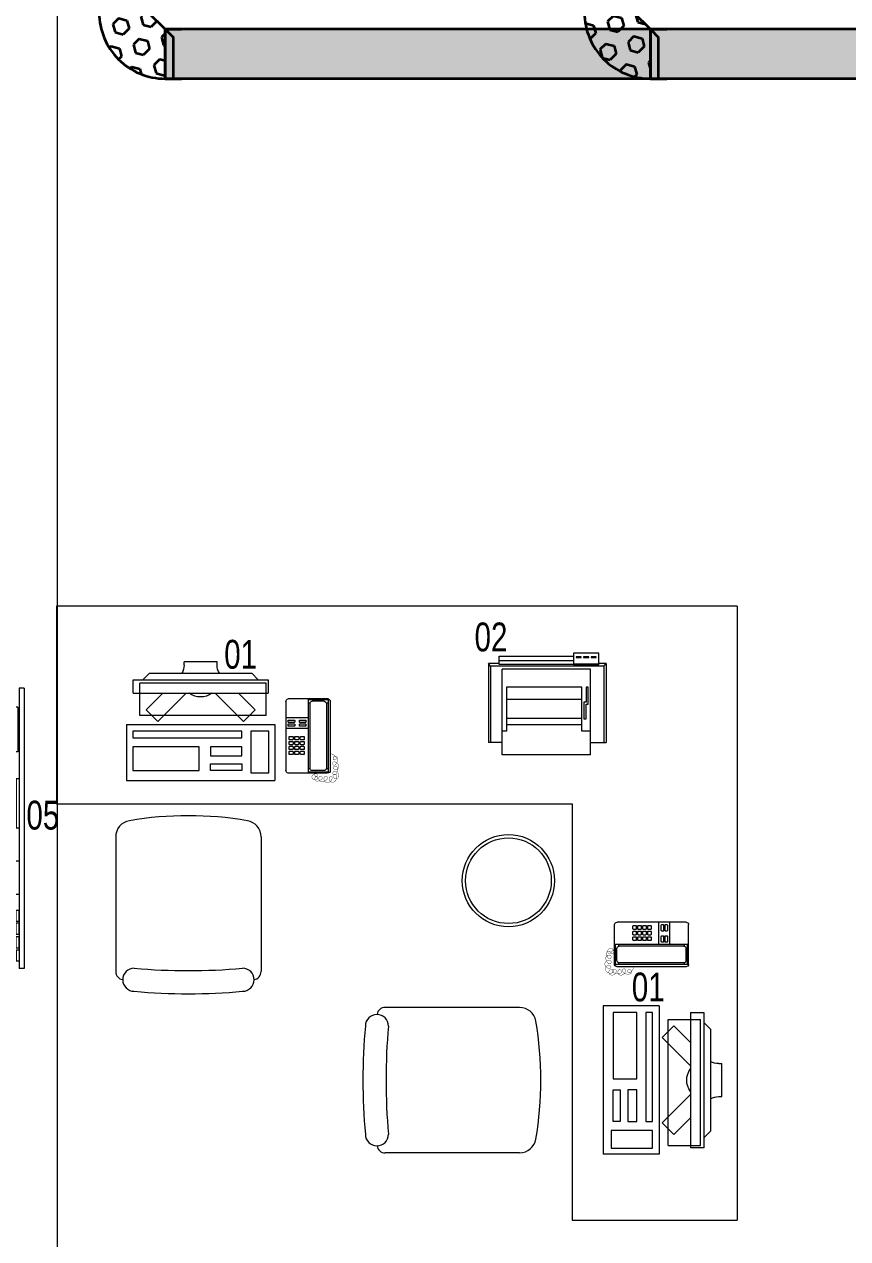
# Model space of a CAD drawing. Header units: inches. Extents: x -501855 to 57169, y -29325 to 19878.
# Drawn here: x 35950 to 38448, y -10666 to -6982 of the extents above; entities that cross this region are included whole.
import ezdxf

# ---------------------------------------------------------------- set-up
doc = ezdxf.new("R2010")
doc.units = ezdxf.units.IN
doc.header["$LTSCALE"] = 25
doc.header["$MEASUREMENT"] = 0
doc.linetypes.add('DASHDOT', pattern=[25.4, 12.7, -6.35, 0, -6.35])
doc.layers.get('0').update_dxf_attribs({"color": 8})
for name, color, linetype, lineweight in [('00-Ground Floor$0$72_EGR_EQP_TAG', 142, 'Continuous', 5), ('00-Ground Floor$0$LOADING', 253, 'Continuous', 5), ('00-Ground Floor$0$Walls', 251, 'Continuous', 5), ('E-CABL-TRAY', 10, 'Continuous', 35), ('E-LITE-CLNG-CNDT', 6, 'DASHDOT', 35), ('T-CABL-TRAY', 60, 'Continuous', 35)]:
    doc.layers.add(name, color=color, linetype=linetype, lineweight=lineweight)
doc.styles.add('00-Ground Floor$0$X3G_ENTITY_257CFD', font='swisscl.ttf', dxfattribs={"height": 200})

# ---------------------------------------------------------------- blocks, each defined once
blk = doc.blocks.new('00-Ground Floor$0$GF21021-P')
for p, q in [((-0.2207, 0.4756), (-0.2207, 0.0675)), ((0.2205, 0.4756), (0.2205, 0.0675))]:
    blk.add_line(p, q)
for centre, radius, start, end in [((-0.1707, 0.4756), 0.05, 99.6329, 180), ((-0.0001, -0.5295), 1.0695, 80.3671, 99.6329), ((0.1705, 0.4756), 0.05, 0, 80.3671), ((-0.1643, 0.0425), 0.0351, 90, 270), ((0, 1.8467), 1.7767, 264.6946, 275.3053), ((0.1641, 0.0425), 0.0351, 270, 90), ((-0.1957, 0.0675), 0.025, 180, 261.4721), ((0.1955, 0.0675), 0.025, 278.5279, 0), ((0, 1.8314), 1.8314, 264.8532, 275.147)]:
    blk.add_arc(centre, radius, start, end)
blk = doc.blocks.new('00-Ground Floor$0$DM20079-P')
at = {"color": 0}
for p, q in [((-0.0616, 0.225), (0.0594, 0.225)), ((-0.0616, 0.225), (-0.0616, 0)), ((-0.0616, 0.222), (-0.0016, 0.222)), ((-0.0016, 0.225), (-0.0016, 0)), ((-0.0686, 0.217), (-0.0686, 0.008)), ((-0.0616, 0.212), (-0.0565, 0.212)), ((-0.0566, 0.2105), (-0.0566, 0.0145)), ((-0.0496, 0.2175), (-0.0136, 0.2175)), ((-0.0068, 0.212), (-0.0016, 0.212)), ((-0.0066, 0.2105), (-0.0066, 0.0145)), ((0.0664, 0.217), (0.0664, 0.008)), ((-0.0016, 0.1675), (0.0664, 0.1675)), ((-0.0016, 0.135), (0.0664, 0.135)), ((-0.0616, 0.013), (-0.0565, 0.013)), ((-0.0616, 0.003), (-0.0016, 0.003)), ((-0.0594, 0), (0.0594, 0)), ((-0.0496, 0.0075), (-0.0136, 0.0075)), ((-0.0068, 0.013), (-0.0016, 0.013))]:
    blk.add_line(p, q, dxfattribs=at)
for points in [[(0.0074, 0.1605, 0.414214), (0.0054, 0.1585), (0.0054, 0.1555, 0.414214), (0.0074, 0.1535), (0.0234, 0.1535, 0.414214), (0.0254, 0.1555), (0.0254, 0.1585, 0.414214), (0.0234, 0.1605)], [(0.0234, 0.142, 0.414214), (0.0254, 0.144), (0.0254, 0.147, 0.414214), (0.0234, 0.149), (0.0074, 0.149, 0.414214), (0.0054, 0.147), (0.0054, 0.144, 0.414214), (0.0074, 0.142)], [(0.0574, 0.1535, 0.414214), (0.0594, 0.1555), (0.0594, 0.1585, 0.414214), (0.0574, 0.1605), (0.0414, 0.1605, 0.414214), (0.0394, 0.1585), (0.0394, 0.1555, 0.414214), (0.0414, 0.1535)], [(0.0574, 0.142, 0.414214), (0.0594, 0.144), (0.0594, 0.147, 0.414214), (0.0574, 0.149), (0.0414, 0.149, 0.414214), (0.0394, 0.147), (0.0394, 0.144, 0.414214), (0.0414, 0.142)], [(0.0104, 0.103, 0.414214), (0.0124, 0.101), (0.0204, 0.101, 0.414214), (0.0224, 0.103), (0.0224, 0.109, 0.414214), (0.0204, 0.111), (0.0124, 0.111, 0.414214), (0.0104, 0.109)], [(0.0274, 0.103, 0.414214), (0.0294, 0.101), (0.0374, 0.101, 0.414214), (0.0394, 0.103), (0.0394, 0.109, 0.414214), (0.0374, 0.111), (0.0294, 0.111, 0.414214), (0.0274, 0.109)], [(0.0444, 0.103, 0.414214), (0.0464, 0.101), (0.0544, 0.101, 0.414214), (0.0564, 0.103), (0.0564, 0.109, 0.414214), (0.0544, 0.111), (0.0464, 0.111, 0.414214), (0.0444, 0.109)], [(0.0104, 0.088, 0.414214), (0.0124, 0.086), (0.0204, 0.086, 0.414214), (0.0224, 0.088), (0.0224, 0.094, 0.414214), (0.0204, 0.096), (0.0124, 0.096, 0.414214), (0.0104, 0.094)], [(0.0104, 0.073, 0.414214), (0.0124, 0.071), (0.0204, 0.071, 0.414214), (0.0224, 0.073), (0.0224, 0.079, 0.414214), (0.0204, 0.081), (0.0124, 0.081, 0.414214), (0.0104, 0.079)], [(0.0274, 0.088, 0.414214), (0.0294, 0.086), (0.0374, 0.086, 0.414214), (0.0394, 0.088), (0.0394, 0.094, 0.414214), (0.0374, 0.096), (0.0294, 0.096, 0.414214), (0.0274, 0.094)], [(0.0274, 0.073, 0.414214), (0.0294, 0.071), (0.0374, 0.071, 0.414214), (0.0394, 0.073), (0.0394, 0.079, 0.414214), (0.0374, 0.081), (0.0294, 0.081, 0.414214), (0.0274, 0.079)], [(0.0444, 0.088, 0.414214), (0.0464, 0.086), (0.0544, 0.086, 0.414214), (0.0564, 0.088), (0.0564, 0.094, 0.414214), (0.0544, 0.096), (0.0464, 0.096, 0.414214), (0.0444, 0.094)], [(0.0444, 0.073, 0.414214), (0.0464, 0.071), (0.0544, 0.071, 0.414214), (0.0564, 0.073), (0.0564, 0.079, 0.414214), (0.0544, 0.081), (0.0464, 0.081, 0.414214), (0.0444, 0.079)], [(0.0104, 0.058, 0.414214), (0.0124, 0.056), (0.0204, 0.056, 0.414214), (0.0224, 0.058), (0.0224, 0.064, 0.414214), (0.0204, 0.066), (0.0124, 0.066, 0.414214), (0.0104, 0.064)], [(0.0274, 0.058, 0.414214), (0.0294, 0.056), (0.0374, 0.056, 0.414214), (0.0394, 0.058), (0.0394, 0.064, 0.414214), (0.0374, 0.066), (0.0294, 0.066, 0.414214), (0.0274, 0.064)], [(0.0444, 0.058, 0.414214), (0.0464, 0.056), (0.0544, 0.056, 0.414214), (0.0564, 0.058), (0.0564, 0.064, 0.414214), (0.0544, 0.066), (0.0464, 0.066, 0.414214), (0.0444, 0.064)]]:
    blk.add_lwpolyline(points, format="xyb", close=True, dxfattribs=at)
at = {"color": 0, "const_width": 0.001}
blk.add_lwpolyline([(-0.0686, 0.059, 0.184574), (-0.0861, 0.0478, 1.44364), (-0.0769, 0.0452, 0.837915), (-0.0907, 0.0465, 0.30536), (-0.0835, 0.0248, 1.584726), (-0.0815, 0.034, 0.253153), (-0.094, 0.0228, 0.874198), (-0.0776, 0.0142, 0.915253), (-0.0897, 0.0168, 0.223821), (-0.0874, -0.0011, 1.703343), (-0.0796, 0.005, 0.588962), (-0.0934, -0.0114, 0.717795), (-0.0769, -0.0108, 0.983104), (-0.0875, -0.0075, 0.326362), (-0.0815, -0.0259, 0.758716), (-0.0657, -0.0134, 0.906186), (-0.0743, -0.016, 0.189488), (-0.067, -0.0272, 0.7948), (-0.0506, -0.0127, 1.223996), (-0.0585, -0.0193, 0.072149), (-0.0473, -0.0259, 0.645886), (-0.0341, -0.0134, 1.366917), (-0.042, -0.0193, 0.078415), (-0.0315, -0.0246, 0.723006), (-0.0229, -0.0127, 1.105484), (-0.0289, -0.018, 0.327892), (-0.017, -0.0193, 0.446638), (-0.0144, -0.0068, 0.327263), (-0.0269, -0.0029, 1.240441), (-0.0229, -0.0094, 0.611307), (-0.0278, 0.0075)], format="xyb", dxfattribs=at)
at = {"color": 0}
for centre, radius, start, end in [((-0.0605, 0.217), 0.00813, 97.9633, 179.6649), ((0.0582, 0.217), 0.00813, 0.3351, 82.0367), ((-0.0496, 0.2105), 0.007, 90, 180), ((-0.0136, 0.2105), 0.007, 0, 90), ((-0.0605, 0.008), 0.00813, 180.3351, 277.9633), ((-0.0496, 0.0145), 0.007, 180, 270), ((-0.0136, 0.0145), 0.007, 270, 0), ((0.0582, 0.008), 0.00813, 277.9633, 359.6649)]:
    blk.add_arc(centre, radius, start, end, dxfattribs=at)
blk = doc.blocks.new('00-Ground Floor$0$ITCWLS1-P')
at = {"layer": '00-Ground Floor$0$LOADING'}
for p, q in [((-0.17, 0.45), (-0.17, 0)), ((-0.17, 0.45), (0, 0.45)), ((0, 0.45), (0, 0)), ((-0.2651, 0.43, 0), (-0.3051, 0.43, 0)), ((-0.3051, 0.43, 0), (-0.3051, 0.02, 0)), ((-0.197, 0.4094), (-0.295, 0.4094)), ((-0.295, 0.0264), (-0.295, 0.4094)), ((-0.2651, 0.43, 0), (-0.2651, 0.02, 0)), ((-0.197, 0.0264), (-0.197, 0.4094)), ((-0.1496, 0.4305), (-0.1291, 0.4305)), ((-0.1291, 0.4305), (-0.1291, 0.4089)), ((-0.3251, 0.38, 0), (-0.3051, 0.4, 0)), ((-0.3251, 0.38, 0), (-0.3251, 0.07, 0)), ((-0.3503, 0.275), (-0.3596, 0.275)), ((-0.3596, 0.175), (-0.3596, 0.275)), ((-0.3503, 0.175), (-0.3596, 0.175)), ((-0.3251, 0.07, 0), (-0.3051, 0.05, 0)), ((-0.3051, 0.02, 0), (-0.2651, 0.02, 0)), ((-0.197, 0.0264), (-0.295, 0.0264)), ((-0.17, 0), (0, 0))]:
    blk.add_line(p, q, dxfattribs=at)
at = {"layer": '00-Ground Floor$0$LOADING', "extrusion": (2.48281e-10, 3.18408e-10, -1)}
for p, q in [((-0.2651, 0.3395), (-0.2144, 0.3902)), ((-0.1791, 0.3548), (-0.2144, 0.3902)), ((-0.2651, 0.2688), (-0.1791, 0.3548))]:
    blk.add_line(p, q, dxfattribs=at)
at = {"layer": '00-Ground Floor$0$LOADING', "extrusion": (2.48281e-10, -3.18408e-10, -1)}
for p, q in [((-0.2651, 0.1812), (-0.1791, 0.0952)), ((-0.2651, 0.1105), (-0.2144, 0.0598)), ((-0.1791, 0.0952), (-0.2144, 0.0598))]:
    blk.add_line(p, q, dxfattribs=at)
at = {"layer": '00-Ground Floor$0$LOADING'}
for points in [[(-0.1291, 0.4089), (-0.1291, 0.1), (-0.1496, 0.1), (-0.1496, 0.4305)], [(-0.1496, 0.1), (-0.1496, 0.1), (-0.1496, 0.1), (-0.1496, 0.1), (-0.1496, 0.1), (-0.1496, 0.1), (-0.1496, 0.1), (-0.1496, 0.1), (-0.1496, 0.1)], [(-0.1496, 0.1), (-0.1496, 0.1), (-0.1496, 0.1), (-0.1496, 0.1), (-0.1496, 0.1), (-0.1496, 0.1), (-0.1496, 0.1), (-0.1496, 0.1), (-0.1496, 0.1), (-0.1496, 0.1), (-0.1496, 0.1), (-0.1496, 0.1), (-0.1496, 0.1), (-0.1496, 0.1), (-0.1496, 0.1), (-0.1496, 0.1), (-0.1496, 0.1), (-0.1496, 0.1)], [(-0.1496, 0.1), (-0.1496, 0.1), (-0.1496, 0.1), (-0.1496, 0.1), (-0.1496, 0.1), (-0.1496, 0.1), (-0.1496, 0.1), (-0.1496, 0.1), (-0.1496, 0.1), (-0.1496, 0.1)], [(-0.1496, 0.1), (-0.1496, 0.1), (-0.1496, 0.1), (-0.1496, 0.1), (-0.1496, 0.1), (-0.1496, 0.1), (-0.1496, 0.1)], [(-0.1496, 0.1), (-0.1496, 0.1), (-0.1496, 0.1), (-0.1496, 0.1), (-0.1496, 0.1), (-0.1496, 0.1), (-0.1496, 0.1), (-0.1496, 0.1), (-0.1496, 0.1), (-0.1496, 0.1)], [(-0.1496, 0.1), (-0.1496, 0.1), (-0.1496, 0.1), (-0.1496, 0.1), (-0.1496, 0.1), (-0.1496, 0.1), (-0.1496, 0.1), (-0.1496, 0.1), (-0.1496, 0.1), (-0.1496, 0.1), (-0.1496, 0.1), (-0.1496, 0.1), (-0.1496, 0.1), (-0.1496, 0.1), (-0.1496, 0.1)], [(-0.1496, 0.1), (-0.1496, 0.1), (-0.1496, 0.1), (-0.1496, 0.1), (-0.1496, 0.1), (-0.1496, 0.1), (-0.1496, 0.1), (-0.1496, 0.1), (-0.1496, 0.1), (-0.1496, 0.1)], [(-0.1496, 0.1), (-0.1496, 0.1), (-0.1496, 0.1), (-0.1496, 0.1), (-0.1496, 0.1), (-0.1496, 0.1), (-0.1496, 0.1), (-0.1496, 0.1), (-0.1496, 0.1), (-0.1496, 0.1)], [(-0.1496, 0.1), (-0.1496, 0.1), (-0.1496, 0.1), (-0.1496, 0.1), (-0.1496, 0.1), (-0.1496, 0.1), (-0.1496, 0.1), (-0.1496, 0.1), (-0.1496, 0.1), (-0.1496, 0.1), (-0.1496, 0.1), (-0.1496, 0.1), (-0.1496, 0.1), (-0.1496, 0.1), (-0.1496, 0.1), (-0.1496, 0.1), (-0.1496, 0.1), (-0.1496, 0.1), (-0.1496, 0.1), (-0.1496, 0.1), (-0.1496, 0.1), (-0.1496, 0.1), (-0.1496, 0.1), (-0.1496, 0.1), (-0.1496, 0.1), (-0.1496, 0.1), (-0.1496, 0.1), (-0.1496, 0.1), (-0.1496, 0.1), (-0.1496, 0.1), (-0.1496, 0.1), (-0.1496, 0.1), (-0.1496, 0.1), (-0.1496, 0.1), (-0.1496, 0.1), (-0.1496, 0.1), (-0.1496, 0.1), (-0.1496, 0.1), (-0.1496, 0.1), (-0.1496, 0.1), (-0.1496, 0.1), (-0.1496, 0.1), (-0.1496, 0.1), (-0.1496, 0.1), (-0.1496, 0.1), (-0.1496, 0.1), (-0.1496, 0.1), (-0.1496, 0.1), (-0.1496, 0.1), (-0.1496, 0.1), (-0.1496, 0.1), (-0.1496, 0.1), (-0.1496, 0.1), (-0.1496, 0.1)], [(-0.1496, 0.1), (-0.1496, 0.1), (-0.1496, 0.1), (-0.1496, 0.1), (-0.1496, 0.1), (-0.1496, 0.1), (-0.1496, 0.1), (-0.1496, 0.1), (-0.1496, 0.1), (-0.1496, 0.1), (-0.1496, 0.1), (-0.1496, 0.1), (-0.1496, 0.1), (-0.1496, 0.1), (-0.1496, 0.1), (-0.1496, 0.1), (-0.1496, 0.1), (-0.1496, 0.1), (-0.1496, 0.1), (-0.1496, 0.1), (-0.1496, 0.1), (-0.1496, 0.1), (-0.1496, 0.1), (-0.1496, 0.1), (-0.1496, 0.1), (-0.1496, 0.1), (-0.1496, 0.1), (-0.1496, 0.1), (-0.1496, 0.1), (-0.1496, 0.1), (-0.1496, 0.1), (-0.1496, 0.1), (-0.1496, 0.1), (-0.1496, 0.1), (-0.1496, 0.1), (-0.1496, 0.1), (-0.1496, 0.1), (-0.1496, 0.1), (-0.1496, 0.1), (-0.1496, 0.1), (-0.1496, 0.1), (-0.1496, 0.1), (-0.1496, 0.1), (-0.1496, 0.1), (-0.1496, 0.1), (-0.1496, 0.1), (-0.1496, 0.1), (-0.1496, 0.1), (-0.1496, 0.1), (-0.1496, 0.1), (-0.1496, 0.1), (-0.1496, 0.1), (-0.1496, 0.1), (-0.1496, 0.1), (-0.1496, 0.1), (-0.1496, 0.1), (-0.1496, 0.1), (-0.1496, 0.1), (-0.1496, 0.1), (-0.1496, 0.1), (-0.1496, 0.1), (-0.1496, 0.1), (-0.1496, 0.1), (-0.1496, 0.1), (-0.1496, 0.1), (-0.1496, 0.1), (-0.1496, 0.1), (-0.1496, 0.1), (-0.1496, 0.1), (-0.1496, 0.1), (-0.1496, 0.1), (-0.1496, 0.1), (-0.1496, 0.1), (-0.1496, 0.1), (-0.1496, 0.1), (-0.1496, 0.1), (-0.1496, 0.1), (-0.1496, 0.1), (-0.1496, 0.1), (-0.1496, 0.1), (-0.1496, 0.1), (-0.1496, 0.1), (-0.1496, 0.1), (-0.1496, 0.1), (-0.1496, 0.1), (-0.1496, 0.1), (-0.1496, 0.1), (-0.1496, 0.1), (-0.1496, 0.1)], [(-0.1496, 0.1), (-0.1496, 0.1), (-0.1496, 0.1), (-0.1496, 0.1), (-0.1496, 0.1), (-0.1496, 0.1), (-0.1496, 0.1), (-0.1496, 0.1), (-0.1496, 0.1), (-0.1496, 0.1), (-0.1496, 0.1), (-0.1496, 0.1)], [(-0.1496, 0.1), (-0.1496, 0.1), (-0.1496, 0.1), (-0.1496, 0.1), (-0.1496, 0.1), (-0.1496, 0.1), (-0.1496, 0.1)], [(-0.1496, 0.1), (-0.1496, 0.1), (-0.1496, 0.1), (-0.1496, 0.1), (-0.1496, 0.1), (-0.1496, 0.1), (-0.1496, 0.1), (-0.1496, 0.1), (-0.1496, 0.1), (-0.1496, 0.1), (-0.1496, 0.1), (-0.1496, 0.1), (-0.1496, 0.1), (-0.1496, 0.1), (-0.1496, 0.1), (-0.1496, 0.1), (-0.1496, 0.1)], [(-0.1496, 0.1), (-0.1496, 0.1), (-0.1496, 0.1), (-0.1496, 0.1), (-0.1496, 0.1), (-0.1496, 0.1), (-0.1496, 0.1), (-0.1496, 0.1), (-0.1496, 0.1), (-0.1496, 0.1), (-0.1496, 0.1), (-0.1496, 0.1), (-0.1496, 0.1), (-0.1496, 0.1), (-0.1496, 0.1), (-0.1496, 0.1), (-0.1496, 0.1), (-0.1496, 0.1), (-0.1496, 0.1), (-0.1496, 0.1), (-0.1496, 0.1), (-0.1496, 0.1), (-0.1496, 0.1), (-0.1496, 0.1), (-0.1496, 0.1), (-0.1496, 0.1), (-0.1496, 0.1), (-0.1496, 0.1), (-0.1496, 0.1), (-0.1496, 0.1), (-0.1496, 0.1), (-0.1496, 0.1), (-0.1496, 0.1), (-0.1496, 0.1), (-0.1496, 0.1), (-0.1496, 0.1), (-0.1496, 0.1), (-0.1496, 0.1), (-0.1496, 0.1), (-0.1496, 0.1), (-0.1496, 0.1), (-0.1496, 0.1), (-0.1496, 0.1), (-0.1496, 0.1), (-0.1496, 0.1), (-0.1496, 0.1), (-0.1496, 0.1), (-0.1496, 0.1), (-0.1496, 0.1), (-0.1496, 0.1), (-0.1496, 0.1), (-0.1496, 0.1), (-0.1496, 0.1), (-0.1496, 0.1), (-0.1496, 0.1), (-0.1496, 0.1), (-0.1496, 0.1), (-0.1496, 0.1), (-0.1496, 0.1), (-0.1496, 0.1), (-0.1496, 0.1), (-0.1496, 0.1), (-0.1496, 0.1), (-0.1496, 0.1), (-0.1496, 0.1), (-0.1496, 0.1), (-0.1496, 0.1), (-0.1496, 0.1), (-0.1496, 0.1), (-0.1496, 0.1), (-0.1496, 0.1), (-0.1496, 0.1), (-0.1496, 0.1), (-0.1496, 0.1), (-0.1496, 0.1), (-0.1496, 0.1), (-0.1496, 0.1), (-0.1496, 0.1), (-0.1496, 0.1), (-0.1496, 0.1), (-0.1496, 0.1), (-0.1496, 0.1), (-0.1496, 0.1), (-0.1496, 0.1), (-0.1496, 0.1), (-0.1496, 0.1), (-0.1496, 0.1), (-0.1496, 0.1), (-0.1496, 0.1), (-0.1496, 0.1), (-0.1496, 0.1), (-0.1496, 0.1), (-0.1496, 0.1), (-0.1496, 0.1), (-0.1496, 0.1), (-0.1496, 0.1), (-0.1496, 0.1), (-0.1496, 0.1), (-0.1496, 0.1), (-0.1496, 0.1), (-0.1496, 0.1), (-0.1496, 0.1), (-0.1496, 0.1), (-0.1496, 0.1), (-0.1496, 0.1), (-0.1496, 0.1), (-0.1496, 0.1), (-0.1496, 0.1), (-0.1496, 0.1), (-0.1496, 0.1), (-0.1496, 0.1)], [(-0.1496, 0.1), (-0.1496, 0.1), (-0.1496, 0.1), (-0.1496, 0.1), (-0.1496, 0.1), (-0.1496, 0.1), (-0.1496, 0.1), (-0.1496, 0.1)]]:
    blk.add_lwpolyline(points, dxfattribs=at)
for points in [[(-0.1019, 0.4305), (-0.0304, 0.4305), (-0.0304, 0.2294), (-0.1019, 0.2294)], [(-0.1019, 0.1954), (-0.0747, 0.1954), (-0.0747, 0.1), (-0.1019, 0.1)], [(-0.0304, 0.1954), (-0.0508, 0.1954), (-0.0508, 0.1), (-0.0304, 0.1)], [(-0.1496, 0.1), (-0.1496, 0.1), (-0.1496, 0.1), (-0.1496, 0.1), (-0.1496, 0.1), (-0.1496, 0.1), (-0.1496, 0.1), (-0.1496, 0.1), (-0.1496, 0.1), (-0.1496, 0.1), (-0.1496, 0.1), (-0.1496, 0.1), (-0.1496, 0.1), (-0.1496, 0.1), (-0.1496, 0.1), (-0.1496, 0.1), (-0.1496, 0.1), (-0.1496, 0.1), (-0.1496, 0.1), (-0.1496, 0.1), (-0.1496, 0.1), (-0.1496, 0.1), (-0.1496, 0.1), (-0.1496, 0.1), (-0.1496, 0.1), (-0.1496, 0.1), (-0.1496, 0.1), (-0.1496, 0.1), (-0.1496, 0.1), (-0.1496, 0.1), (-0.1496, 0.1), (-0.1496, 0.1), (-0.1496, 0.1), (-0.1496, 0.1), (-0.1496, 0.1), (-0.1496, 0.1), (-0.1496, 0.1), (-0.1496, 0.1), (-0.1496, 0.1), (-0.1496, 0.1), (-0.1496, 0.1), (-0.1496, 0.1), (-0.1496, 0.1), (-0.1496, 0.1), (-0.1496, 0.1), (-0.1496, 0.1), (-0.1496, 0.1), (-0.1496, 0.1), (-0.1496, 0.1), (-0.1496, 0.1), (-0.1496, 0.1), (-0.1496, 0.1), (-0.1496, 0.1), (-0.1496, 0.1), (-0.1496, 0.1), (-0.1496, 0.1), (-0.1496, 0.1), (-0.1496, 0.1), (-0.1496, 0.1), (-0.1496, 0.1), (-0.1496, 0.1), (-0.1496, 0.1), (-0.1496, 0.1), (-0.1496, 0.1), (-0.1496, 0.1), (-0.1496, 0.1), (-0.1496, 0.1), (-0.1496, 0.1), (-0.1496, 0.1), (-0.1496, 0.1), (-0.1496, 0.1), (-0.1496, 0.1), (-0.1496, 0.1), (-0.1496, 0.1), (-0.1496, 0.1), (-0.1496, 0.1), (-0.1496, 0.1), (-0.1496, 0.1), (-0.1496, 0.1), (-0.1496, 0.1), (-0.1496, 0.1), (-0.1496, 0.1), (-0.1496, 0.1), (-0.1496, 0.1), (-0.1496, 0.1), (-0.1496, 0.1), (-0.1496, 0.1), (-0.1496, 0.1), (-0.1496, 0.1), (-0.1496, 0.1), (-0.1496, 0.1), (-0.1496, 0.1), (-0.1496, 0.1), (-0.1496, 0.1), (-0.1496, 0.1), (-0.1496, 0.1), (-0.1496, 0.1), (-0.1496, 0.1), (-0.1496, 0.1), (-0.1496, 0.1), (-0.1496, 0.1), (-0.1496, 0.1), (-0.1496, 0.1), (-0.1496, 0.1), (-0.1496, 0.1), (-0.1496, 0.1), (-0.1496, 0.1), (-0.1496, 0.1), (-0.1496, 0.1), (-0.1496, 0.1), (-0.1496, 0.1), (-0.1496, 0.1), (-0.1496, 0.1), (-0.1496, 0.1), (-0.1496, 0.1), (-0.1496, 0.1), (-0.1496, 0.1), (-0.1496, 0.1), (-0.1496, 0.1), (-0.1496, 0.1), (-0.1496, 0.1), (-0.1496, 0.1), (-0.1496, 0.1), (-0.1496, 0.1), (-0.1496, 0.1), (-0.1496, 0.1), (-0.1496, 0.1), (-0.1496, 0.1), (-0.1496, 0.1), (-0.1496, 0.1), (-0.1496, 0.1), (-0.1496, 0.1), (-0.1496, 0.1), (-0.1496, 0.1), (-0.1496, 0.1), (-0.1496, 0.1), (-0.1496, 0.1), (-0.1496, 0.1), (-0.1496, 0.1), (-0.1496, 0.1), (-0.1496, 0.1), (-0.1496, 0.1), (-0.1496, 0.1), (-0.1496, 0.1), (-0.1496, 0.1), (-0.1496, 0.1), (-0.1496, 0.1), (-0.1496, 0.1), (-0.1496, 0.1), (-0.1496, 0.1), (-0.1496, 0.1), (-0.1496, 0.1), (-0.1496, 0.1), (-0.1496, 0.1), (-0.1496, 0.1), (-0.1496, 0.1), (-0.1496, 0.1), (-0.1496, 0.1), (-0.1496, 0.1), (-0.1496, 0.1), (-0.1496, 0.1), (-0.1496, 0.1), (-0.1496, 0.1), (-0.1496, 0.1), (-0.1496, 0.1), (-0.1496, 0.1), (-0.1496, 0.1), (-0.1496, 0.1), (-0.1496, 0.1), (-0.1496, 0.1), (-0.1496, 0.1), (-0.1496, 0.1), (-0.1496, 0.1), (-0.1496, 0.1), (-0.1496, 0.1), (-0.1496, 0.1), (-0.1496, 0.1), (-0.1496, 0.1), (-0.1496, 0.1), (-0.1496, 0.1), (-0.1496, 0.1), (-0.1496, 0.1), (-0.1496, 0.1), (-0.1496, 0.1), (-0.1496, 0.1), (-0.1496, 0.1), (-0.1496, 0.1), (-0.1496, 0.1), (-0.1496, 0.1), (-0.1496, 0.1), (-0.1496, 0.1), (-0.1496, 0.1), (-0.1496, 0.1), (-0.1496, 0.1), (-0.1496, 0.1), (-0.1496, 0.1), (-0.1496, 0.1), (-0.1496, 0.1), (-0.1496, 0.1), (-0.1496, 0.1), (-0.1496, 0.1), (-0.1496, 0.1), (-0.1496, 0.1), (-0.1496, 0.1), (-0.1496, 0.1), (-0.1496, 0.1), (-0.1496, 0.1), (-0.1496, 0.1), (-0.1496, 0.1), (-0.1496, 0.1), (-0.1496, 0.1), (-0.1496, 0.1), (-0.1496, 0.1), (-0.1496, 0.1), (-0.1496, 0.1), (-0.1496, 0.1), (-0.1496, 0.1), (-0.1496, 0.1), (-0.1496, 0.1), (-0.1496, 0.1), (-0.1496, 0.1), (-0.1496, 0.1), (-0.1496, 0.1), (-0.1496, 0.1), (-0.1496, 0.1), (-0.1496, 0.1), (-0.1496, 0.1), (-0.1496, 0.1), (-0.1496, 0.1), (-0.1496, 0.1), (-0.1496, 0.1), (-0.1496, 0.1), (-0.1496, 0.1), (-0.1496, 0.1), (-0.1496, 0.1), (-0.1496, 0.1), (-0.1496, 0.1), (-0.1496, 0.1), (-0.1496, 0.1), (-0.1496, 0.1), (-0.1496, 0.1), (-0.1496, 0.1), (-0.1496, 0.1), (-0.1496, 0.1), (-0.1496, 0.1), (-0.1496, 0.1), (-0.1496, 0.1), (-0.1496, 0.1), (-0.1496, 0.1), (-0.1496, 0.1), (-0.1496, 0.1), (-0.1496, 0.1), (-0.1496, 0.1), (-0.1496, 0.1), (-0.1496, 0.1), (-0.1496, 0.1), (-0.1496, 0.1), (-0.1496, 0.1), (-0.1496, 0.1), (-0.1496, 0.1), (-0.1496, 0.1), (-0.1496, 0.1), (-0.1496, 0.1), (-0.1496, 0.1), (-0.1496, 0.1), (-0.1496, 0.1), (-0.1496, 0.1), (-0.1496, 0.1), (-0.1496, 0.1), (-0.1496, 0.1), (-0.1496, 0.1), (-0.1496, 0.1), (-0.1496, 0.1), (-0.1496, 0.1), (-0.1496, 0.1), (-0.1496, 0.1), (-0.1496, 0.1)], [(-0.1496, 0.1), (-0.1496, 0.1), (-0.1496, 0.1), (-0.1496, 0.1), (-0.1496, 0.1), (-0.1496, 0.1), (-0.1496, 0.1), (-0.1496, 0.1), (-0.1496, 0.1), (-0.1496, 0.1), (-0.1496, 0.1), (-0.1496, 0.1), (-0.1496, 0.1), (-0.1496, 0.1), (-0.1496, 0.1), (-0.1496, 0.1), (-0.1496, 0.1), (-0.1496, 0.1), (-0.1496, 0.1), (-0.1496, 0.1), (-0.1496, 0.1), (-0.1496, 0.1), (-0.1496, 0.1), (-0.1496, 0.1), (-0.1496, 0.1), (-0.1496, 0.1), (-0.1496, 0.1), (-0.1496, 0.1), (-0.1496, 0.1), (-0.1496, 0.1), (-0.1496, 0.1), (-0.1496, 0.1), (-0.1496, 0.1), (-0.1496, 0.1), (-0.1496, 0.1), (-0.1496, 0.1), (-0.1496, 0.1), (-0.1496, 0.1), (-0.1496, 0.1), (-0.1496, 0.1), (-0.1496, 0.1), (-0.1496, 0.1), (-0.1496, 0.1), (-0.1496, 0.1), (-0.1496, 0.1), (-0.1496, 0.1), (-0.1496, 0.1), (-0.1496, 0.1), (-0.1496, 0.1), (-0.1496, 0.1), (-0.1496, 0.1), (-0.1496, 0.1), (-0.1496, 0.1), (-0.1496, 0.1), (-0.1496, 0.1), (-0.1496, 0.1), (-0.1496, 0.1), (-0.1496, 0.1), (-0.1496, 0.1), (-0.1496, 0.1), (-0.1496, 0.1), (-0.1496, 0.1), (-0.1496, 0.1), (-0.1496, 0.1), (-0.1496, 0.1), (-0.1496, 0.1), (-0.1496, 0.1), (-0.1496, 0.1), (-0.1496, 0.1), (-0.1496, 0.1), (-0.1496, 0.1), (-0.1496, 0.1), (-0.1496, 0.1), (-0.1496, 0.1), (-0.1496, 0.1), (-0.1496, 0.1), (-0.1496, 0.1), (-0.1496, 0.1), (-0.1496, 0.1), (-0.1496, 0.1), (-0.1496, 0.1), (-0.1496, 0.1), (-0.1496, 0.1), (-0.1496, 0.1), (-0.1496, 0.1), (-0.1496, 0.1), (-0.1496, 0.1), (-0.1496, 0.1), (-0.1496, 0.1), (-0.1496, 0.1), (-0.1496, 0.1), (-0.1496, 0.1), (-0.1496, 0.1), (-0.1496, 0.1), (-0.1496, 0.1), (-0.1496, 0.1), (-0.1496, 0.1), (-0.1496, 0.1), (-0.1496, 0.1), (-0.1496, 0.1), (-0.1496, 0.1), (-0.1496, 0.1), (-0.1496, 0.1), (-0.1496, 0.1), (-0.1496, 0.1), (-0.1496, 0.1), (-0.1496, 0.1), (-0.1496, 0.1), (-0.1496, 0.1), (-0.1496, 0.1), (-0.1496, 0.1), (-0.1496, 0.1), (-0.1496, 0.1), (-0.1496, 0.1), (-0.1496, 0.1), (-0.1496, 0.1), (-0.1496, 0.1), (-0.1496, 0.1), (-0.1496, 0.1), (-0.1496, 0.1), (-0.1496, 0.1), (-0.1496, 0.1), (-0.1496, 0.1), (-0.1496, 0.1), (-0.1496, 0.1), (-0.1496, 0.1), (-0.1496, 0.1), (-0.1496, 0.1), (-0.1496, 0.1), (-0.1496, 0.1), (-0.1496, 0.1), (-0.1496, 0.1), (-0.1496, 0.1), (-0.1496, 0.1), (-0.1496, 0.1), (-0.1496, 0.1), (-0.1496, 0.1), (-0.1496, 0.1), (-0.1496, 0.1), (-0.1496, 0.1), (-0.1496, 0.1), (-0.1496, 0.1), (-0.1496, 0.1), (-0.1496, 0.1), (-0.1496, 0.1), (-0.1496, 0.1), (-0.1496, 0.1), (-0.1496, 0.1), (-0.1496, 0.1), (-0.1496, 0.1), (-0.1496, 0.1), (-0.1496, 0.1), (-0.1496, 0.1), (-0.1496, 0.1), (-0.1496, 0.1), (-0.1496, 0.1), (-0.1496, 0.1), (-0.1496, 0.1), (-0.1496, 0.1), (-0.1496, 0.1), (-0.1496, 0.1), (-0.1496, 0.1), (-0.1496, 0.1), (-0.1496, 0.1), (-0.1496, 0.1), (-0.1496, 0.1), (-0.1496, 0.1), (-0.1496, 0.1), (-0.1496, 0.1), (-0.1496, 0.1), (-0.1496, 0.1), (-0.1496, 0.1), (-0.1496, 0.1), (-0.1496, 0.1), (-0.1496, 0.1), (-0.1496, 0.1), (-0.1496, 0.1), (-0.1496, 0.1), (-0.1496, 0.1), (-0.1496, 0.1), (-0.1496, 0.1), (-0.1496, 0.1), (-0.1496, 0.1), (-0.1496, 0.1), (-0.1496, 0.1), (-0.1496, 0.1), (-0.1496, 0.1), (-0.1496, 0.1), (-0.1496, 0.1), (-0.1496, 0.1), (-0.1496, 0.1), (-0.1496, 0.1), (-0.1496, 0.1), (-0.1496, 0.1), (-0.1496, 0.1), (-0.1496, 0.1), (-0.1496, 0.1), (-0.1496, 0.1), (-0.1496, 0.1), (-0.1496, 0.1), (-0.1496, 0.1), (-0.1496, 0.1), (-0.1496, 0.1), (-0.1496, 0.1), (-0.1496, 0.1), (-0.1496, 0.1), (-0.1496, 0.1), (-0.1496, 0.1), (-0.1496, 0.1), (-0.1496, 0.1), (-0.1496, 0.1), (-0.1496, 0.1), (-0.1496, 0.1), (-0.1496, 0.1)], [(-0.1496, 0.1), (-0.1496, 0.1), (-0.1496, 0.1), (-0.1496, 0.1), (-0.1496, 0.1), (-0.1496, 0.1), (-0.1496, 0.1), (-0.1496, 0.1), (-0.1496, 0.1), (-0.1496, 0.1), (-0.1496, 0.1), (-0.1496, 0.1), (-0.1496, 0.1), (-0.1496, 0.1), (-0.1496, 0.1), (-0.1496, 0.1), (-0.1496, 0.1), (-0.1496, 0.1), (-0.1496, 0.1), (-0.1496, 0.1), (-0.1496, 0.1), (-0.1496, 0.1), (-0.1496, 0.1), (-0.1496, 0.1), (-0.1496, 0.1), (-0.1496, 0.1), (-0.1496, 0.1), (-0.1496, 0.1), (-0.1496, 0.1), (-0.1496, 0.1), (-0.1496, 0.1), (-0.1496, 0.1), (-0.1496, 0.1), (-0.1496, 0.1), (-0.1496, 0.1), (-0.1496, 0.1), (-0.1496, 0.1), (-0.1496, 0.1), (-0.1496, 0.1), (-0.1496, 0.1), (-0.1496, 0.1), (-0.1496, 0.1), (-0.1496, 0.1), (-0.1496, 0.1), (-0.1496, 0.1), (-0.1496, 0.1), (-0.1496, 0.1), (-0.1496, 0.1), (-0.1496, 0.1), (-0.1496, 0.1), (-0.1496, 0.1), (-0.1496, 0.1), (-0.1496, 0.1), (-0.1496, 0.1), (-0.1496, 0.1), (-0.1496, 0.1), (-0.1496, 0.1), (-0.1496, 0.1), (-0.1496, 0.1), (-0.1496, 0.1), (-0.1496, 0.1), (-0.1496, 0.1), (-0.1496, 0.1), (-0.1496, 0.1), (-0.1496, 0.1), (-0.1496, 0.1), (-0.1496, 0.1), (-0.1496, 0.1), (-0.1496, 0.1), (-0.1496, 0.1), (-0.1496, 0.1), (-0.1496, 0.1), (-0.1496, 0.1), (-0.1496, 0.1), (-0.1496, 0.1), (-0.1496, 0.1), (-0.1496, 0.1), (-0.1496, 0.1), (-0.1496, 0.1), (-0.1496, 0.1), (-0.1496, 0.1), (-0.1496, 0.1), (-0.1496, 0.1), (-0.1496, 0.1), (-0.1496, 0.1), (-0.1496, 0.1), (-0.1496, 0.1), (-0.1496, 0.1), (-0.1496, 0.1), (-0.1496, 0.1), (-0.1496, 0.1), (-0.1496, 0.1), (-0.1496, 0.1), (-0.1496, 0.1), (-0.1496, 0.1), (-0.1496, 0.1), (-0.1496, 0.1), (-0.1496, 0.1), (-0.1496, 0.1), (-0.1496, 0.1), (-0.1496, 0.1), (-0.1496, 0.1), (-0.1496, 0.1), (-0.1496, 0.1), (-0.1496, 0.1), (-0.1496, 0.1), (-0.1496, 0.1), (-0.1496, 0.1), (-0.1496, 0.1), (-0.1496, 0.1), (-0.1496, 0.1), (-0.1496, 0.1), (-0.1496, 0.1), (-0.1496, 0.1), (-0.1496, 0.1), (-0.1496, 0.1), (-0.1496, 0.1), (-0.1496, 0.1), (-0.1496, 0.1), (-0.1496, 0.1), (-0.1496, 0.1), (-0.1496, 0.1), (-0.1496, 0.1), (-0.1496, 0.1), (-0.1496, 0.1), (-0.1496, 0.1), (-0.1496, 0.1), (-0.1496, 0.1), (-0.1496, 0.1), (-0.1496, 0.1), (-0.1496, 0.1), (-0.1496, 0.1), (-0.1496, 0.1), (-0.1496, 0.1), (-0.1496, 0.1), (-0.1496, 0.1), (-0.1496, 0.1), (-0.1496, 0.1), (-0.1496, 0.1), (-0.1496, 0.1), (-0.1496, 0.1), (-0.1496, 0.1), (-0.1496, 0.1), (-0.1496, 0.1), (-0.1496, 0.1), (-0.1496, 0.1), (-0.1496, 0.1), (-0.1496, 0.1), (-0.1496, 0.1), (-0.1496, 0.1), (-0.1496, 0.1), (-0.1496, 0.1), (-0.1496, 0.1), (-0.1496, 0.1), (-0.1496, 0.1), (-0.1496, 0.1), (-0.1496, 0.1), (-0.1496, 0.1), (-0.1496, 0.1), (-0.1496, 0.1), (-0.1496, 0.1), (-0.1496, 0.1), (-0.1496, 0.1), (-0.1496, 0.1), (-0.1496, 0.1), (-0.1496, 0.1), (-0.1496, 0.1), (-0.1496, 0.1), (-0.1496, 0.1), (-0.1496, 0.1), (-0.1496, 0.1), (-0.1496, 0.1), (-0.1496, 0.1), (-0.1496, 0.1), (-0.1496, 0.1), (-0.1496, 0.1), (-0.1496, 0.1), (-0.1496, 0.1), (-0.1496, 0.1), (-0.1496, 0.1), (-0.1496, 0.1), (-0.1496, 0.1), (-0.1496, 0.1), (-0.1496, 0.1), (-0.1496, 0.1), (-0.1496, 0.1), (-0.1496, 0.1), (-0.1496, 0.1), (-0.1496, 0.1), (-0.1496, 0.1), (-0.1496, 0.1), (-0.1496, 0.1), (-0.1496, 0.1), (-0.1496, 0.1), (-0.1496, 0.1), (-0.1496, 0.1), (-0.1496, 0.1), (-0.1496, 0.1), (-0.1496, 0.1), (-0.1496, 0.1), (-0.1496, 0.1), (-0.1496, 0.1), (-0.1496, 0.1), (-0.1496, 0.1), (-0.1496, 0.1), (-0.1496, 0.1), (-0.1496, 0.1), (-0.1496, 0.1), (-0.1496, 0.1), (-0.1496, 0.1), (-0.1496, 0.1), (-0.1496, 0.1), (-0.1496, 0.1), (-0.1496, 0.1), (-0.1496, 0.1), (-0.1496, 0.1), (-0.1496, 0.1), (-0.1496, 0.1), (-0.1496, 0.1)], [(-0.1496, 0.0727), (-0.0236, 0.0727), (-0.0236, 0.0182), (-0.1496, 0.0182)]]:
    blk.add_lwpolyline(points, close=True, dxfattribs=at)
for centre, radius, start, end in [((-0.3503, 0.325), 0.05, 270, 300.3093), ((-0.3089, 0.225), 0.0556, 321.9431, 38.0569), ((-0.3503, 0.125), 0.05, 59.6907, 90)]:
    blk.add_arc(centre, radius, start, end, dxfattribs=at)
blk = doc.blocks.new('00-Ground Floor$0$ITPPLT2C-P')
at = {"color": 0}
for p, q in [((0, 0), (0, -0.2262)), ((0.0252, 0), (0, 0)), ((0.0139, 0), (0.0139, -0.2262)), ((0.0252, 0), (0.0139, 0)), ((0.0229, 0.0318), (0.2618, 0.0318)), ((0.0304, 0.0256), (0.0229, 0.0318)), ((0.0229, 0), (0.0229, 0.0318)), ((0.0252, -0.2262), (0.0252, 0)), ((0.0304, -0.3182), (0.0304, 0.0256)), ((0.0304, 0.0256), (0.2618, 0.0256)), ((0.2618, -0.0096), (0.2618, 0.0318)), ((0.0401, -0.2769), (0.0401, -0.0096)), ((0.3, -0.0096), (0.0401, -0.0096)), ((0.0939, -0.2515), (0.0939, -0.0222)), ((0.0939, -0.0222), (0.2274, -0.0222)), ((0.1321, -0.2515), (0.1321, -0.0222)), ((0.1894, -0.2515), (0.1894, -0.0222)), ((0.2082, -0.2515), (0.2082, -0.0222)), ((0.2274, -0.0222), (0.2274, -0.0096)), ((0.3, -0.2769), (0.3, -0.0096)), ((-0.0091, -0.2262), (0.0267, -0.2262)), ((-0.0091, -0.3023), (-0.0091, -0.2262)), ((-0.0087, -0.2262), (0.0236, -0.2262)), ((-0.0087, -0.3023), (-0.0087, -0.2262)), ((0, -0.2262), (0.0252, -0.2262)), ((0.0023, -0.2495), (0.0023, -0.2334)), ((0.0023, -0.2334), (0.0045, -0.2334)), ((0.0045, -0.2495), (0.0023, -0.2495)), ((0.0023, -0.2721), (0.0023, -0.2562)), ((0.0023, -0.2562), (0.0045, -0.2562)), ((0.0045, -0.2334), (0.0045, -0.2495)), ((0.0045, -0.2562), (0.0045, -0.2721)), ((0.0139, -0.2262), (0.0252, -0.2262)), ((0.0236, -0.2262), (0.0236, -0.3023)), ((0.0267, -0.2262), (0.0267, -0.3023)), ((0.2274, -0.2515), (0.0939, -0.2515)), ((0.1395, -0.2575), (0.19, -0.2575)), ((0.1395, -0.2641), (0.1395, -0.2575)), ((0.19, -0.2575), (0.19, -0.2641)), ((0.2274, -0.2769), (0.2274, -0.2515)), ((0.0045, -0.2721), (0.0023, -0.2721)), ((0.0023, -0.295), (0.0023, -0.2793)), ((0.0023, -0.2793), (0.0045, -0.2793)), ((0.0045, -0.2793), (0.0045, -0.295)), ((0.3, -0.2769), (0.0401, -0.2769)), ((0.0947, -0.2701), (0.0947, -0.2641)), ((0.0947, -0.2641), (0.1395, -0.2641)), ((0.1457, -0.2701), (0.0947, -0.2701)), ((0.19, -0.2641), (0.1457, -0.2641)), ((0.1457, -0.2641), (0.1457, -0.2701)), ((0.2618, -0.2769), (0.2618, -0.3246)), ((0.0267, -0.3023), (-0.0091, -0.3023)), ((0.0236, -0.3023), (-0.0087, -0.3023)), ((0.0045, -0.295), (0.0023, -0.295)), ((0.0229, -0.3246), (0.0229, -0.3023)), ((0.0304, -0.3182), (0.0229, -0.3246)), ((0.0229, -0.3246), (0.2618, -0.3246)), ((0.0304, -0.3182), (0.2618, -0.3182))]:
    blk.add_line(p, q, dxfattribs=at)
blk = doc.blocks.new('00-Ground Floor$0$WM00001-P')
at = {"layer": '00-Ground Floor$0$LOADING'}
for radius in [0.14, 0.13]:
    blk.add_circle((0, 0), radius, dxfattribs=at)
blk = doc.blocks.new('00-Ground Floor$0$ME19011A-P')
for p, q in [((-0.425, 0), (0.425, 0)), ((-0.425, 0), (-0.425, -0.015)), ((0.425, 0), (0.425, -0.015)), ((-0.425, -0.015), (0.425, -0.015)), ((-0.3675, -0.0198), (-0.2325, -0.0198)), ((-0.3675, -0.0198), (-0.3675, -0.0399)), ((-0.36, -0.015), (-0.36, -0.0198)), ((-0.24, -0.015), (-0.24, -0.0198)), ((-0.2325, -0.0198), (-0.2325, -0.0399)), ((-0.15, -0.015), (-0.15, -0.04)), ((-0.15, -0.025), (0, -0.025)), ((-0.0402, -0.0312), (-0.0496, -0.0337)), ((-0.0376, -0.0409), (-0.0402, -0.0312)), ((0, -0.015), (0, -0.04)), ((0.1, -0.015), (0.1, -0.045)), ((0.1, -0.035), (0.2, -0.035)), ((0.2, -0.045), (0.2, -0.015)), ((0.2818, -0.015), (0.2484, -0.015)), ((0.2484, -0.0243), (0.2484, -0.015)), ((0.2818, -0.0243), (0.2484, -0.0243)), ((0.2818, -0.0243), (0.2818, -0.015)), ((0.3211, -0.015), (0.2877, -0.015)), ((0.2877, -0.015), (0.2877, -0.0531)), ((0.3211, -0.0243), (0.2877, -0.0243)), ((0.3211, -0.0531), (0.3211, -0.015)), ((0.3623, -0.015), (0.3289, -0.015)), ((0.3289, -0.015), (0.3289, -0.0531)), ((0.3623, -0.0243), (0.3289, -0.0243)), ((0.3623, -0.0531), (0.3623, -0.015)), ((0.3682, -0.0243), (0.3682, -0.015)), ((0.3682, -0.015), (0.4016, -0.015)), ((0.3682, -0.0243), (0.4016, -0.0243)), ((0.4016, -0.0243), (0.4016, -0.015)), ((-0.3675, -0.0399), (-0.2325, -0.0399)), ((-0.15, -0.04), (-0.1187, -0.04)), ((-0.0887, -0.04), (-0.0637, -0.04)), ((-0.0606, -0.0371), (-0.0787, -0.0432)), ((-0.0787, -0.0432), (-0.077, -0.0497)), ((-0.0582, -0.046), (-0.077, -0.0497)), ((-0.047, -0.0434), (-0.0376, -0.0409)), ((-0.0379, -0.04), (0, -0.04)), ((0.1, -0.045), (0.2, -0.045)), ((0.2877, -0.0531), (0.3211, -0.0531)), ((0.3289, -0.0531), (0.3623, -0.0531))]:
    blk.add_line(p, q)
at = {"color": 8, "const_width": 0.000601}
for points in [[(0.3044, -0.0531, -0.184574), (0.2977, -0.0636, -1.44364), (0.2961, -0.0581, -0.837915), (0.2969, -0.0664, -0.30536), (0.2839, -0.062, -1.584726), (0.2894, -0.0609, -0.253153), (0.2827, -0.0684, -0.874198), (0.2775, -0.0585, -0.915253), (0.2791, -0.0658, -0.223821), (0.2683, -0.0644, -1.703343), (0.272, -0.0597, -0.588962), (0.2621, -0.068, -0.717795), (0.2625, -0.0581, -0.983104), (0.2645, -0.0644, -0.326362), (0.2534, -0.0609, -0.758716), (0.2609, -0.0514, -0.906186), (0.2593, -0.0565, -0.189488), (0.2526, -0.0522, -0.7948), (0.2613, -0.0423, -1.223996), (0.2574, -0.047, -0.072149), (0.2534, -0.0403, -0.645886), (0.2609, -0.0324, -1.366917), (0.2574, -0.0371, -0.078415), (0.2542, -0.0308, -0.723006), (0.2613, -0.0256, -1.105484), (0.2582, -0.0292, -0.221197), (0.2566, -0.0243, -0.221197)], [(0.3456, -0.0531, 0.184574), (0.3523, -0.0636, 1.44364), (0.3539, -0.0581, 0.837915), (0.3531, -0.0664, 0.30536), (0.3661, -0.062, 1.584726), (0.3606, -0.0609, 0.253153), (0.3673, -0.0684, 0.874198), (0.3725, -0.0585, 0.915253), (0.3709, -0.0658, 0.223821), (0.3817, -0.0644, 1.703343), (0.378, -0.0597, 0.588962), (0.3879, -0.068, 0.717795), (0.3875, -0.0581, 0.983104), (0.3855, -0.0644, 0.326362), (0.3966, -0.0609, 0.758716), (0.3891, -0.0514, 0.906186), (0.3907, -0.0565, 0.189488), (0.3974, -0.0522, 0.7948), (0.3887, -0.0423, 1.223996), (0.3926, -0.047, 0.072149), (0.3966, -0.0403, 0.645886), (0.3891, -0.0324, 1.366917), (0.3926, -0.0371, 0.078415), (0.3958, -0.0308, 0.723006), (0.3887, -0.0256, 1.105484), (0.3918, -0.0292, 0.221197), (0.3934, -0.0243, 0.221197)]]:
    blk.add_lwpolyline(points, format="xyb", dxfattribs=at)
blk.add_lwpolyline([(-0.1187, -0.0482), (-0.0887, -0.0482), (-0.0887, -0.0382), (-0.1187, -0.0382)], close=True)
blk.add_circle((-0.0537, -0.04), 0.0075)
for centre, radius, start, end in [((-0.1037, -0.04), 0.01, 10.4593, 169.5407), ((-0.1037, -0.04), 0.0075, 14.0075, 165.9925), ((-0.0537, -0.04), 0.01, 45, 180)]:
    blk.add_arc(centre, radius, start, end)
blk = doc.blocks.new('00-Ground Floor$0$M.44.57.64')
at = {"layer": '00-Ground Floor$0$LOADING', "xscale": 1000.000000000002, "yscale": 1000.000000000002, "zscale": 1000.000000000002, "rotation": 225.9999036123427}
blk.add_blockref('00-Ground Floor$0$ME19011A-P', (-80806.9, 16720.7), dxfattribs=at)
blk = doc.blocks.new('00-Ground Floor')
at = {"layer": '00-Ground Floor$0$LOADING'}
for p, q in [((38112.6, -8747.4, 0), (36047.1, -8747.4, 0)), ((36047.1, -8747.4, 0), (36047.1, -9347.4, 0)), ((38112.6, -8747.4, 0), (38112.6, -10610.4, 0)), ((36047.1, -9347.4, 0), (37612.6, -9347.4, 0)), ((37612.6, -9347.4, 0), (37612.6, -10610.4, 0)), ((37612.6, -10610.4, 0), (38112.6, -10610.4, 0))]:
    blk.add_line(p, q, dxfattribs=at)
at = {"layer": '00-Ground Floor$0$Walls'}
blk.add_line((36049.5, -2747.4, 0), (36049.5, -12867.4, 0), dxfattribs=at)
at = {"layer": '00-Ground Floor$0$LOADING', "extrusion": (-2.5538e-17, 7.77425e-06, -1), "xscale": 1000, "yscale": 1000, "zscale": 1000, "rotation": 269.9999999998165}
blk.add_blockref('00-Ground Floor$0$ITPPLT2C-P', (-37390.4, -8898.9, -0.1), dxfattribs=at)
at = {"layer": '00-Ground Floor$0$LOADING', "yscale": 1000, "zscale": 1000}
for name, p, xscale, rotation in [('00-Ground Floor$0$ITCWLS1-P', (36709.6, -9276.3, 0), -1000, 89.9999999924613), ('00-Ground Floor$0$DM20079-P', (36809.6, -9253.7, 0), -1000, 359.9999934716077), ('00-Ground Floor$0$WM00001-P', (37418.6, -9580.3, 0), 1000, 191.9999999999855), ('00-Ground Floor$0$DM20079-P', (37740.6, -9772.5, 0), -1000, 269.9999934716077), ('00-Ground Floor$0$GF21021-P', (36977.2, -10185.4, 0), 1000, 270), ('00-Ground Floor$0$ITCWLS1-P', (37706.5, -10410.3, 0), -1000, 359.9999999924613)]:
    blk.add_blockref(name, p, dxfattribs=dict(at, xscale=xscale, rotation=rotation))
at = {"layer": '00-Ground Floor$0$LOADING', "rotation": 44.00009638765732}
blk.add_blockref('00-Ground Floor$0$M.44.57.64', (105692.2, 34684, 0), dxfattribs=at)
at = {"layer": '00-Ground Floor$0$LOADING', "xscale": 1000, "yscale": 1000, "zscale": 1000}
blk.add_blockref('00-Ground Floor$0$GF21021-P', (36447.6, -9923.2, 0), dxfattribs=at)
at = {"layer": '00-Ground Floor$0$72_EGR_EQP_TAG', "char_height": 87.47, "attachment_point": 2, "style": '00-Ground Floor$0$X3G_ENTITY_257CFD'}
for s, insert in [('02', (37365.8, -8797.2, 0)), ('01', (36606.1, -8849.8, 0)), ('05', (36005.8, -9337.7, 0)), ('01', (37843, -9859, 0))]:
    blk.add_mtext(s, dxfattribs=dict(at, insert=insert))
blk = doc.blocks.new('*U79')
h = blk.add_hatch()
h.set_pattern_fill('HEX', color=253, scale=8, angle=45, style=0)
h.set_pattern_definition([(45, (-3354.247, 1022.73), (-31.1085, 31.1085), [25.4, -50.8]), (165, (-3354.247, 1022.73), (-11.3865, -42.49503), [25.4, -50.8]), (105, (-3336.287, 1040.69), (-42.49503, -11.3865), [25.4, -50.8])])
edge = h.paths.add_edge_path()
edge.add_arc((0, -50), 200, 360, 450)
edge.add_line((0, 150), (0, 0))
edge.add_line((0, 0), (50, -50))
edge.add_line((50, -50), (200, -50))
at = {"color": 0}
for p, q in [((0, 150), (-50, 150)), ((0, 0), (-50, 0)), ((0, 0), (50, -50)), ((50, -50), (50, -100)), ((200, -50), (200, -100))]:
    blk.add_line(p, q, dxfattribs=at)
at = {"color": 253}
for p, q in [((-25, 150), (-25, 25)), ((0, 150), (0, 0)), ((0, 0), (-25, 25)), ((50, -50), (200, -50)), ((50, -50), (75, -75)), ((75, -75), (200, -75))]:
    blk.add_line(p, q, dxfattribs=at)
at = {"color": 0}
blk.add_arc((0, -50), 200, 360, 90, dxfattribs=at)
blk = doc.blocks.new('*U80')
at = {"lineweight": 0}
h = blk.add_hatch(dxfattribs=at)
h.set_pattern_fill('HEX', color=253, scale=8, angle=90, style=0)
h.set_pattern_definition([(90, (5e-10, 4813.436), (-43.99409, 2e-12), [25.4, -50.8]), (210, (5e-10, 4813.436), (21.99705, -38.1), [25.4, -50.8]), (150, (5e-10, 4838.836), (-21.99705, -38.1), [25.4, -50.8])])
h.paths.add_polyline_path([(0, -8633.4), (150, -8633.4), (150, 0), (0, 0)])
at = {"color": 0}
for p, q in [((0, 0), (0, -8633.4)), ((150, 0), (150, -8633.4)), ((0, -8633.4), (150, -8633.4))]:
    blk.add_line(p, q, dxfattribs=at)
blk = doc.blocks.new('*U107')
at = {"lineweight": 0}
h = blk.add_hatch(dxfattribs=at)
h.set_pattern_fill('HEX', color=253, scale=8, angle=90, style=0)
h.set_pattern_definition([(90, (1e-10, 4813.436), (-43.99409, 7e-13), [25.4, -50.8]), (210, (1e-10, 4813.436), (21.99705, -38.1), [25.4, -50.8]), (150, (1e-10, 4838.836), (-21.99705, -38.1), [25.4, -50.8])])
h.paths.add_polyline_path([(0, -10106), (150, -10106), (150, 0), (0, 0)])
at = {"color": 0}
for p, q in [((0, 0), (0, -10106)), ((150, 0), (150, -10106)), ((0, -10106), (150, -10106))]:
    blk.add_line(p, q, dxfattribs=at)

msp = doc.modelspace()

# ---------------------------------------------------------------- block references
at = {"layer": 'E-CABL-TRAY'}
for name, p, rotation in [('*U79', (37849.5, -6997.4, 0), 180), ('*U80', (46482.9, -6997.4, 0), 270)]:
    msp.add_blockref(name, p, dxfattribs=dict(at, rotation=rotation))
at = {"layer": 'E-LITE-CLNG-CNDT'}
msp.add_blockref('00-Ground Floor', (0, 0), dxfattribs=at)
at = {"layer": 'T-CABL-TRAY', "linetype": 'Continuous'}
for name, p, rotation in [('*U79', (36376.9, -6997.4, 0), 180), ('*U107', (46482.9, -6997.4, 0), 270)]:
    msp.add_blockref(name, p, dxfattribs=dict(at, rotation=rotation))

doc.saveas('drawing.dxf')
